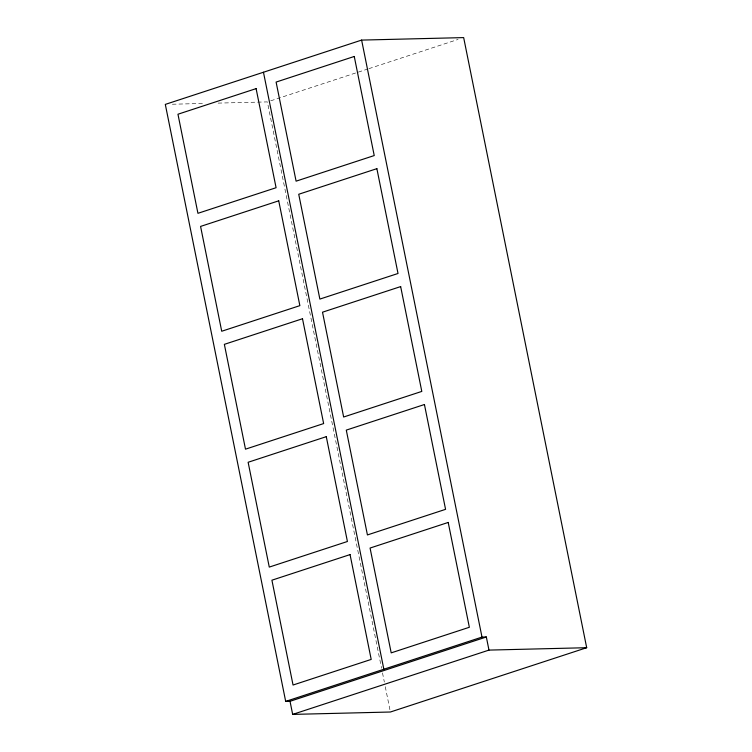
<?xml version="1.0" encoding="UTF-8"?>
<svg xmlns="http://www.w3.org/2000/svg" width="752" height="752" viewBox="0 0 752 752"><rect width="100%" height="100%" fill="white"/><g stroke="black" fill="none" stroke-linecap="round" stroke-linejoin="round"><path stroke-width="0.56" stroke-dasharray="3.76 2.82" d="M270.711 100.815L367.747 69.024M368.865 68.658L458.09 39.424M172.349 104.227L204.018 103.456M218.099 103.109L267.364 101.905L381.565 668.274M382.495 672.88L384.347 682.083M385.278 686.689L390.147 710.866"/><path stroke-width="1.13" d="M361.618 40.091L165.308 104.396L285.685 701.4L290.028 701.296L486.337 636.991L488.979 650.095L586.692 647.707L463.664 37.6L361.618 40.091L481.994 637.094L486.337 636.991M285.685 701.4L481.994 637.094M290.028 701.296L292.669 714.4L488.979 650.095M586.692 647.707L390.382 712.012L292.669 714.4M263.463 72.248L383.84 669.252M256.103 88.623L177.961 114.229L197.936 213.314L276.087 187.718L256.103 88.623M354.258 56.466L276.106 82.071L296.091 181.166L374.233 155.561L354.258 56.466M278.729 200.822L200.577 226.418L221.718 331.247L299.86 305.641L278.729 200.822M376.874 168.664L298.732 194.26L319.863 299.089L398.015 273.484L376.874 168.664M302.501 318.745L224.359 344.35L245.49 449.17L323.642 423.573L302.501 318.745M400.656 286.587L322.514 312.193L343.645 417.012L421.797 391.416L400.656 286.587M326.283 436.668L248.132 462.273L269.272 567.093L347.415 541.496L326.283 436.668M424.438 404.52L346.287 430.116L367.427 534.945L445.569 509.339L424.438 404.52M350.056 554.6L271.914 580.196L293.045 685.025L371.197 659.419L350.056 554.6M448.211 522.443L370.069 548.048L391.2 652.868L469.351 627.271L448.211 522.443"/></g></svg>
